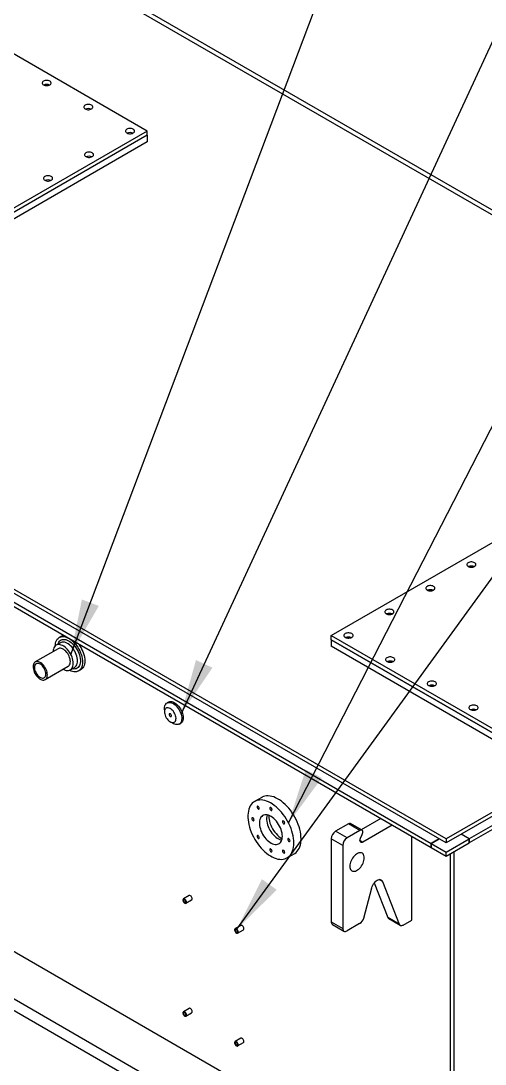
# Model space of a CAD drawing. Header units: inches. Extents: x 0 to 430, y 0 to 304.
# Drawn here: x 36.34 to 54.9, y 241.21 to 282.92 of the extents above; entities that cross this region are included whole.
import ezdxf

# ---------------------------------------------------------------- set-up
doc = ezdxf.new("R2010")
doc.units = ezdxf.units.IN
doc.header["$LTSCALE"] = 26
doc.header["$MEASUREMENT"] = 0
doc.layers.add('FORMAT', color=7, linetype='Continuous')
doc.dimstyles.new('SLDDIMSTYLE5', dxfattribs={"dimtxt": 0.18, "dimasz": 2.208984, "dimexe": 0, "dimexo": 0.0625, "dimgap": 0, "dimtad": 0, "dimtih": 1, "dimtoh": 1, "dimdec": 0, "dimrnd": 1e-09, "dimzin": 0, "dimdsep": 46, "dimtxsty": 'Standard', "dimsah": 1, "dimcen": 0.09, "dimadec": 0, "dimazin": 0, "dimtfac": 2.208984, "dimtdec": 0, "dimtofl": 0, "dimtmove": 0, "dimatfit": 3, "dimfxl": 0, "dimfrac": 2, "dimtolj": 1, "dimtzin": 0, "dimarcsym": 0})

# ---------------------------------------------------------------- blocks, each defined once
blk = doc.blocks.new('Drawing View43')
at = {"color": 7, "linetype": 'Continuous', "lineweight": 25}
for p, q in [((19.321, 38.88), (-19.747, 61.433)), ((-18.713, 61.035), (18.919, 39.311)), ((-15.151, 54.169), (-22.505, 58.415)), ((-15.151, 54.169), (-28.939, 46.209)), ((-15.151, 54.004), (-28.939, 46.044)), ((-15.151, 54.004), (-28.939, 46.044)), ((-15.151, 54.004), (-15.151, 54.169)), ((-15.151, 54.004), (-15.151, 53.738)), ((-15.151, 53.738), (-28.939, 45.778)), ((-3.201, 25.878), (-42.268, 48.432)), ((-3.201, 25.712), (-42.268, 48.266)), ((-42.297, 47.917), (-3.804, 25.696)), ((-42.297, 47.752), (-3.804, 25.53)), ((-7.797, 34.004), (5.992, 41.964)), ((19.321, 38.88), (-3.201, 25.878)), ((19.321, 38.714), (-3.201, 25.712)), ((18.919, 38.117), (-2.281, 25.878)), ((18.919, 37.951), (-2.281, 25.712)), ((-18.581, 33.976), (-18.668, 33.926)), ((-7.797, 34.004), (-0.443, 29.759)), ((-7.797, 33.838), (-7.797, 34.004)), ((-7.797, 33.838), (-0.443, 29.593)), ((-0.443, 29.593), (-7.797, 33.838)), ((-7.797, 33.838), (-7.797, 33.573)), ((-18.715, 33.477), (-19.634, 32.946)), ((-18.624, 33.717), (-18.796, 33.617)), ((-0.443, 29.328), (-7.797, 33.573)), ((-4.666, 12.228), (-39.884, 32.559)), ((-19.228, 32.242), (-18.308, 32.773)), ((-18.227, 32.632), (-18.055, 32.732)), ((-17.896, 32.589), (-17.81, 32.639)), ((-6.303, 11.283), (-41.521, 31.614)), ((-14.303, 31.342), (-14.36, 31.308)), ((-6.504, 10.934), (-41.722, 31.265)), ((-13.873, 30.464), (-13.815, 30.497)), ((-10.572, 27.534), (-10.86, 27.368)), ((-7.107, 26.475), (-7.624, 26.177)), ((-6.648, 26.21), (-7.107, 26.475)), ((-6.566, 26.218), (-7.026, 26.483)), ((-5.815, 26.691), (-6.6, 26.237)), ((-5.355, 26.425), (-6.533, 25.746)), ((-7.337, 25.613), (-7.797, 25.878)), ((-7.797, 25.878), (-7.797, 22.561)), ((-7.165, 25.911), (-7.624, 26.177)), ((-6.648, 26.21), (-7.165, 25.911)), ((-6.625, 25.905), (-6.556, 26.051)), ((-4.579, 22.627), (-4.579, 25.978)), ((-3.488, 25.878), (-3.804, 25.696)), ((-3.804, 25.696), (-3.488, 25.878)), ((-3.201, 25.348), (-2.281, 25.878)), ((-3.201, 25.878), (-3.201, 25.712)), ((-2.281, 25.878), (-2.597, 26.061)), ((-2.281, 25.878), (-2.597, 26.061)), ((-2.281, 25.712), (-2.281, 25.878)), ((-2.281, 25.878), (-2.281, 25.712)), ((-7.337, 25.613), (-7.337, 22.296)), ((-6.533, 25.746), (-6.648, 25.812)), ((-3.804, 25.696), (-3.201, 25.348)), ((-3.804, 25.53), (-3.804, 25.696)), ((-3.804, 25.696), (-3.804, 25.53)), ((-3.804, 25.53), (-3.201, 25.182)), ((-3.201, 25.182), (-2.281, 25.712)), ((-9.56, 25.117), (-9.272, 25.282)), ((-3.201, 25.182), (-3.201, 25.348)), ((-3.028, -21.856), (-3.028, 25.281)), ((-2.885, -21.773), (-2.885, 25.364)), ((-5.742, 24.17), (-5.879, 24.249)), ((-6.499, 22.711), (-6.174, 23.921)), ((-6.077, 24.113), (-5.54, 22.734)), ((-5.742, 24.17), (-5.08, 22.468)), ((-13.478, 23.61), (-13.708, 23.477)), ((-13.606, 23.301), (-13.376, 23.434)), ((-7.797, 22.561), (-7.337, 22.296)), ((-5.08, 22.468), (-5.54, 22.734)), ((-5.5, 22.685), (-5.04, 22.419)), ((-4.919, 22.431), (-4.579, 22.627)), ((-11.41, 22.416), (-11.639, 22.283)), ((-11.538, 22.107), (-11.308, 22.24)), ((-7.746, 22.449), (-7.287, 22.184)), ((-6.661, 22.487), (-7.165, 22.196)), ((-13.478, 19.099), (-13.708, 18.966)), ((-13.606, 18.79), (-13.376, 18.923)), ((-11.41, 17.905), (-11.639, 17.772)), ((-11.538, 17.596), (-11.308, 17.729))]:
    blk.add_line(p, q, dxfattribs=at)
at = {"color": 7, "linetype": 'Continuous', "lineweight": 25, "flags": 128}
for points in [[(-19.043, 56.018), (-19.017, 56.037), (-19, 56.058), (-18.991, 56.081), (-18.991, 56.105), (-19, 56.128), (-19.017, 56.149), (-19.043, 56.168), (-19.075, 56.182), (-19.112, 56.193), (-19.152, 56.198), (-19.193, 56.198), (-19.233, 56.193), (-19.27, 56.182), (-19.302, 56.168), (-19.327, 56.149), (-19.345, 56.128), (-19.354, 56.105), (-19.354, 56.081), (-19.345, 56.058), (-19.327, 56.037), (-19.302, 56.018), (-19.27, 56.004), (-19.233, 55.994), (-19.193, 55.988), (-19.152, 55.988), (-19.112, 55.994), (-19.075, 56.004), (-19.043, 56.018)], [(-17.377, 55.057), (-17.351, 55.075), (-17.334, 55.096), (-17.324, 55.119), (-17.324, 55.143), (-17.334, 55.166), (-17.351, 55.187), (-17.377, 55.206), (-17.409, 55.221), (-17.446, 55.231), (-17.486, 55.236), (-17.527, 55.236), (-17.567, 55.231), (-17.603, 55.221), (-17.635, 55.206), (-17.661, 55.187), (-17.679, 55.166), (-17.688, 55.143), (-17.688, 55.119), (-17.679, 55.096), (-17.661, 55.075), (-17.635, 55.057), (-17.603, 55.042), (-17.567, 55.032), (-17.527, 55.026), (-17.486, 55.026), (-17.446, 55.032), (-17.409, 55.042), (-17.377, 55.057)], [(-15.711, 54.095), (-15.685, 54.113), (-15.667, 54.135), (-15.658, 54.158), (-15.658, 54.181), (-15.667, 54.204), (-15.685, 54.226), (-15.711, 54.244), (-15.743, 54.259), (-15.78, 54.269), (-15.82, 54.274), (-15.861, 54.274), (-15.9, 54.269), (-15.937, 54.259), (-15.969, 54.244), (-15.995, 54.226), (-16.013, 54.204), (-16.022, 54.181), (-16.022, 54.158), (-16.013, 54.135), (-15.995, 54.113), (-15.969, 54.095), (-15.937, 54.08), (-15.9, 54.07), (-15.861, 54.065), (-15.82, 54.065), (-15.78, 54.07), (-15.743, 54.08), (-15.711, 54.095)], [(-17.348, 53.15), (-17.323, 53.168), (-17.305, 53.189), (-17.296, 53.212), (-17.296, 53.236), (-17.305, 53.259), (-17.323, 53.28), (-17.348, 53.299), (-17.38, 53.314), (-17.417, 53.324), (-17.457, 53.329), (-17.498, 53.329), (-17.538, 53.324), (-17.575, 53.314), (-17.607, 53.299), (-17.632, 53.28), (-17.65, 53.259), (-17.659, 53.236), (-17.659, 53.212), (-17.65, 53.189), (-17.632, 53.168), (-17.607, 53.15), (-17.575, 53.135), (-17.538, 53.125), (-17.498, 53.119), (-17.457, 53.119), (-17.417, 53.125), (-17.38, 53.135), (-17.348, 53.15)], [(-18.986, 52.204), (-18.96, 52.223), (-18.942, 52.244), (-18.933, 52.267), (-18.933, 52.291), (-18.942, 52.314), (-18.96, 52.335), (-18.986, 52.354), (-19.018, 52.368), (-19.054, 52.379), (-19.094, 52.384), (-19.135, 52.384), (-19.175, 52.379), (-19.212, 52.368), (-19.244, 52.354), (-19.27, 52.335), (-19.287, 52.314), (-19.296, 52.291), (-19.296, 52.267), (-19.287, 52.244), (-19.27, 52.223), (-19.244, 52.204), (-19.212, 52.19), (-19.175, 52.179), (-19.135, 52.174), (-19.094, 52.174), (-19.054, 52.179), (-19.018, 52.19), (-18.986, 52.204)], [(-2.324, 36.915), (-2.35, 36.896), (-2.368, 36.875), (-2.377, 36.852), (-2.377, 36.828), (-2.368, 36.805), (-2.35, 36.784), (-2.324, 36.765), (-2.292, 36.751), (-2.255, 36.74), (-2.216, 36.735), (-2.175, 36.735), (-2.135, 36.74), (-2.098, 36.751), (-2.066, 36.765), (-2.04, 36.784), (-2.023, 36.805), (-2.013, 36.828), (-2.013, 36.852), (-2.023, 36.875), (-2.04, 36.896), (-2.066, 36.915), (-2.098, 36.929), (-2.135, 36.94), (-2.175, 36.945), (-2.216, 36.945), (-2.255, 36.94), (-2.292, 36.929), (-2.324, 36.915)], [(-3.962, 35.969), (-3.987, 35.951), (-4.005, 35.93), (-4.014, 35.906), (-4.014, 35.883), (-4.005, 35.86), (-3.987, 35.839), (-3.962, 35.82), (-3.93, 35.805), (-3.893, 35.795), (-3.853, 35.79), (-3.812, 35.79), (-3.772, 35.795), (-3.735, 35.805), (-3.703, 35.82), (-3.678, 35.839), (-3.66, 35.86), (-3.651, 35.883), (-3.651, 35.906), (-3.66, 35.93), (-3.678, 35.951), (-3.703, 35.969), (-3.735, 35.984), (-3.772, 35.994), (-3.812, 36), (-3.853, 36), (-3.893, 35.994), (-3.93, 35.984), (-3.962, 35.969)], [(-5.599, 35.024), (-5.625, 35.006), (-5.642, 34.984), (-5.652, 34.961), (-5.652, 34.938), (-5.642, 34.915), (-5.625, 34.893), (-5.599, 34.875), (-5.567, 34.86), (-5.53, 34.85), (-5.49, 34.845), (-5.449, 34.845), (-5.409, 34.85), (-5.373, 34.86), (-5.341, 34.875), (-5.315, 34.893), (-5.297, 34.915), (-5.288, 34.938), (-5.288, 34.961), (-5.297, 34.984), (-5.315, 35.006), (-5.341, 35.024), (-5.373, 35.039), (-5.409, 35.049), (-5.449, 35.054), (-5.49, 35.054), (-5.53, 35.049), (-5.567, 35.039), (-5.599, 35.024)], [(-18.827, 33.595), (-18.824, 33.639), (-18.815, 33.701), (-18.799, 33.757), (-18.777, 33.808), (-18.749, 33.852), (-18.716, 33.89), (-18.678, 33.92), (-18.635, 33.942), (-18.588, 33.956), (-18.537, 33.962), (-18.484, 33.96), (-18.428, 33.949), (-18.37, 33.931), (-18.311, 33.904), (-18.252, 33.87), (-18.193, 33.829), (-18.136, 33.781), (-18.08, 33.726), (-18.026, 33.667), (-17.975, 33.602), (-17.928, 33.534), (-17.886, 33.462), (-17.847, 33.388), (-17.814, 33.313), (-17.786, 33.236), (-17.765, 33.16), (-17.749, 33.085), (-17.739, 33.012), (-17.736, 32.942), (-17.739, 32.876), (-17.749, 32.814), (-17.765, 32.758), (-17.786, 32.707), (-17.814, 32.663), (-17.847, 32.625), (-17.886, 32.595), (-17.928, 32.573), (-17.975, 32.559), (-18.026, 32.553), (-18.08, 32.555), (-18.136, 32.566), (-18.193, 32.585), (-18.252, 32.611), (-18.262, 32.617)], [(-18.723, 33.659), (-18.713, 33.691), (-18.691, 33.736), (-18.663, 33.774), (-18.63, 33.805), (-18.592, 33.828), (-18.55, 33.843), (-18.504, 33.85), (-18.455, 33.849), (-18.403, 33.839), (-18.35, 33.822), (-18.295, 33.796), (-18.241, 33.763), (-18.187, 33.722), (-18.135, 33.675), (-18.084, 33.623), (-18.036, 33.565), (-17.992, 33.503), (-17.952, 33.437), (-17.916, 33.369), (-17.886, 33.299), (-17.861, 33.229), (-17.842, 33.159), (-17.829, 33.09), (-17.823, 33.024), (-17.823, 32.961), (-17.829, 32.903), (-17.842, 32.849), (-17.861, 32.801), (-17.886, 32.759), (-17.916, 32.725), (-17.952, 32.697), (-17.992, 32.678), (-18.036, 32.667), (-18.084, 32.664), (-18.135, 32.67), (-18.155, 32.674)], [(-7.237, 34.079), (-7.262, 34.06), (-7.28, 34.039), (-7.289, 34.016), (-7.289, 33.992), (-7.28, 33.969), (-7.262, 33.948), (-7.237, 33.93), (-7.205, 33.915), (-7.168, 33.905), (-7.128, 33.899), (-7.087, 33.899), (-7.047, 33.905), (-7.01, 33.915), (-6.978, 33.93), (-6.952, 33.948), (-6.935, 33.969), (-6.926, 33.992), (-6.926, 34.016), (-6.935, 34.039), (-6.952, 34.06), (-6.978, 34.079), (-7.01, 34.094), (-7.047, 34.104), (-7.087, 34.109), (-7.128, 34.109), (-7.168, 34.104), (-7.205, 34.094), (-7.237, 34.079)], [(-18.109, 32.893), (-18.113, 32.953), (-18.122, 33.016), (-18.138, 33.08), (-18.159, 33.145), (-18.186, 33.21), (-18.218, 33.274), (-18.255, 33.335), (-18.296, 33.393), (-18.34, 33.446), (-18.387, 33.495), (-18.436, 33.538), (-18.486, 33.574), (-18.537, 33.603), (-18.587, 33.625), (-18.636, 33.638), (-18.683, 33.644), (-18.727, 33.641), (-18.768, 33.631), (-18.805, 33.612), (-18.837, 33.586), (-18.864, 33.552), (-18.886, 33.512), (-18.901, 33.465), (-18.911, 33.413), (-18.914, 33.362)], [(-18.224, 32.959), (-18.228, 33.01), (-18.237, 33.064), (-18.253, 33.119), (-18.274, 33.175), (-18.301, 33.229), (-18.332, 33.281), (-18.368, 33.329), (-18.407, 33.373), (-18.448, 33.411), (-18.49, 33.443), (-18.533, 33.468), (-18.575, 33.485), (-18.617, 33.494), (-18.655, 33.495), (-18.691, 33.488), (-18.715, 33.477)], [(-18.055, 32.732), (-18.046, 32.737), (-18.014, 32.764), (-17.987, 32.797), (-17.965, 32.838), (-17.95, 32.884), (-17.94, 32.936), (-17.937, 32.992), (-17.94, 33.052), (-17.95, 33.115), (-17.965, 33.18), (-17.987, 33.245), (-18.014, 33.31), (-18.046, 33.373), (-18.083, 33.434), (-18.124, 33.492), (-18.168, 33.546), (-18.215, 33.594), (-18.264, 33.637), (-18.314, 33.673), (-18.364, 33.702), (-18.415, 33.724), (-18.463, 33.738), (-18.51, 33.743), (-18.555, 33.741), (-18.596, 33.73), (-18.624, 33.717)], [(-17.901, 33.668), (-17.889, 33.652), (-17.842, 33.584), (-17.799, 33.512), (-17.761, 33.438), (-17.728, 33.362), (-17.7, 33.286), (-17.678, 33.21), (-17.663, 33.135), (-17.653, 33.062), (-17.65, 32.992), (-17.653, 32.926), (-17.663, 32.864), (-17.678, 32.807), (-17.7, 32.757), (-17.728, 32.712), (-17.761, 32.675), (-17.799, 32.645), (-17.81, 32.639)], [(-19.144, 32.428), (-19.147, 32.48), (-19.156, 32.534), (-19.172, 32.589), (-19.193, 32.644), (-19.22, 32.698), (-19.252, 32.75), (-19.287, 32.799), (-19.326, 32.842), (-19.367, 32.881), (-19.409, 32.913), (-19.452, 32.937), (-19.495, 32.955), (-19.536, 32.964), (-19.574, 32.964), (-19.61, 32.957), (-19.641, 32.941), (-19.668, 32.918), (-19.69, 32.888), (-19.705, 32.85), (-19.715, 32.808), (-19.718, 32.76), (-19.715, 32.709), (-19.705, 32.655), (-19.69, 32.6), (-19.668, 32.544), (-19.641, 32.49), (-19.61, 32.438), (-19.574, 32.39), (-19.536, 32.346), (-19.495, 32.308), (-19.452, 32.276), (-19.409, 32.251), (-19.367, 32.234), (-19.326, 32.225), (-19.287, 32.224), (-19.252, 32.231), (-19.22, 32.247), (-19.193, 32.27), (-19.172, 32.301), (-19.156, 32.338), (-19.147, 32.381), (-19.144, 32.428)], [(-18.308, 32.773), (-18.301, 32.778), (-18.274, 32.801), (-18.253, 32.832), (-18.237, 32.869), (-18.228, 32.911), (-18.224, 32.959)], [(-5.57, 33.117), (-5.596, 33.098), (-5.614, 33.077), (-5.623, 33.054), (-5.623, 33.031), (-5.614, 33.007), (-5.596, 32.986), (-5.57, 32.968), (-5.538, 32.953), (-5.502, 32.943), (-5.462, 32.937), (-5.421, 32.937), (-5.381, 32.943), (-5.344, 32.953), (-5.312, 32.968), (-5.286, 32.986), (-5.269, 33.007), (-5.259, 33.031), (-5.259, 33.054), (-5.269, 33.077), (-5.286, 33.098), (-5.312, 33.117), (-5.344, 33.132), (-5.381, 33.142), (-5.421, 33.147), (-5.462, 33.147), (-5.502, 33.142), (-5.538, 33.132), (-5.57, 33.117)], [(-19.201, 32.462), (-19.204, 32.508), (-19.214, 32.558), (-19.23, 32.608), (-19.252, 32.658), (-19.279, 32.706), (-19.31, 32.751), (-19.345, 32.791), (-19.382, 32.826), (-19.421, 32.854), (-19.46, 32.874), (-19.498, 32.887), (-19.534, 32.891), (-19.567, 32.886), (-19.597, 32.874), (-19.621, 32.853), (-19.64, 32.824), (-19.653, 32.789), (-19.66, 32.749), (-19.66, 32.704), (-19.653, 32.656), (-19.64, 32.606), (-19.621, 32.556), (-19.597, 32.506), (-19.567, 32.46), (-19.534, 32.417), (-19.498, 32.379), (-19.46, 32.348), (-19.421, 32.323), (-19.382, 32.307), (-19.345, 32.299), (-19.31, 32.299), (-19.279, 32.307), (-19.252, 32.324), (-19.23, 32.349), (-19.214, 32.381), (-19.204, 32.419), (-19.201, 32.462)], [(-18.508, 32.658), (-18.486, 32.647), (-18.436, 32.625), (-18.387, 32.611), (-18.34, 32.606), (-18.296, 32.608), (-18.255, 32.619), (-18.218, 32.638), (-18.186, 32.664), (-18.159, 32.698), (-18.138, 32.738), (-18.122, 32.785), (-18.113, 32.836), (-18.109, 32.893)], [(-3.904, 32.155), (-3.93, 32.137), (-3.948, 32.115), (-3.957, 32.092), (-3.957, 32.069), (-3.948, 32.046), (-3.93, 32.024), (-3.904, 32.006), (-3.872, 31.991), (-3.835, 31.981), (-3.795, 31.976), (-3.755, 31.976), (-3.715, 31.981), (-3.678, 31.991), (-3.646, 32.006), (-3.62, 32.024), (-3.602, 32.046), (-3.593, 32.069), (-3.593, 32.092), (-3.602, 32.115), (-3.62, 32.137), (-3.646, 32.155), (-3.678, 32.17), (-3.715, 32.18), (-3.755, 32.185), (-3.795, 32.185), (-3.835, 32.18), (-3.872, 32.17), (-3.904, 32.155)], [(-14.455, 31.009), (-14.459, 31.035), (-14.461, 31.091), (-14.457, 31.142), (-14.447, 31.19), (-14.431, 31.231), (-14.409, 31.266), (-14.381, 31.294), (-14.348, 31.315), (-14.311, 31.327), (-14.271, 31.331), (-14.227, 31.327), (-14.182, 31.315), (-14.135, 31.295), (-14.088, 31.267)], [(-14.303, 31.342), (-14.291, 31.348), (-14.254, 31.36), (-14.213, 31.364), (-14.17, 31.36), (-14.125, 31.348), (-14.078, 31.328), (-14.031, 31.3)], [(-14.031, 31.3), (-13.984, 31.265), (-13.939, 31.223), (-13.896, 31.176), (-13.856, 31.124), (-13.82, 31.069), (-13.789, 31.01), (-13.762, 30.95), (-13.741, 30.889), (-13.726, 30.829), (-13.717, 30.771), (-13.714, 30.715), (-13.718, 30.663), (-13.728, 30.616), (-13.745, 30.574), (-13.767, 30.539), (-13.795, 30.511), (-13.815, 30.497)], [(-14.25, 30.566), (-14.211, 30.544), (-14.173, 30.529), (-14.136, 30.523), (-14.102, 30.526), (-14.072, 30.537), (-14.046, 30.556), (-14.026, 30.582), (-14.011, 30.616), (-14.003, 30.655), (-14.002, 30.699), (-14.007, 30.747), (-14.018, 30.797), (-14.036, 30.847), (-14.059, 30.896), (-14.088, 30.944), (-14.12, 30.988), (-14.155, 31.026), (-14.193, 31.059), (-14.232, 31.086), (-14.271, 31.104), (-14.309, 31.114), (-14.344, 31.116), (-14.376, 31.109), (-14.404, 31.094), (-14.427, 31.071), (-14.445, 31.041), (-14.456, 31.005), (-14.461, 30.963), (-14.459, 30.917), (-14.451, 30.868), (-14.436, 30.818), (-14.416, 30.768), (-14.39, 30.719), (-14.359, 30.673), (-14.325, 30.632), (-14.289, 30.596), (-14.25, 30.566)], [(-14.235, 30.769), (-14.217, 30.761), (-14.201, 30.762), (-14.19, 30.772), (-14.185, 30.789), (-14.187, 30.811), (-14.196, 30.834), (-14.21, 30.855), (-14.228, 30.871), (-14.245, 30.879), (-14.261, 30.878), (-14.272, 30.868), (-14.277, 30.851), (-14.275, 30.829), (-14.267, 30.806), (-14.252, 30.785), (-14.235, 30.769)], [(-14.088, 31.267), (-14.042, 31.232), (-13.997, 31.19), (-13.954, 31.143), (-13.914, 31.091), (-13.878, 31.036), (-13.846, 30.977), (-13.82, 30.917), (-13.798, 30.856), (-13.783, 30.796), (-13.774, 30.737), (-13.772, 30.682), (-13.776, 30.63), (-13.786, 30.583), (-13.802, 30.541), (-13.824, 30.506), (-13.852, 30.478), (-13.885, 30.458), (-13.922, 30.445), (-13.962, 30.441), (-14.005, 30.445), (-14.051, 30.458), (-14.098, 30.478), (-14.145, 30.506), (-14.18, 30.531)], [(-2.238, 31.193), (-2.264, 31.175), (-2.281, 31.154), (-2.291, 31.131), (-2.291, 31.107), (-2.281, 31.084), (-2.264, 31.063), (-2.238, 31.044), (-2.206, 31.029), (-2.169, 31.019), (-2.129, 31.014), (-2.088, 31.014), (-2.049, 31.019), (-2.012, 31.029), (-1.98, 31.044), (-1.954, 31.063), (-1.936, 31.084), (-1.927, 31.107), (-1.927, 31.131), (-1.936, 31.154), (-1.954, 31.175), (-1.98, 31.193), (-2.012, 31.208), (-2.049, 31.218), (-2.088, 31.224), (-2.129, 31.224), (-2.169, 31.218), (-2.206, 31.208), (-2.238, 31.193)], [(-9.003, 25.878), (-9.006, 25.968), (-9.016, 26.062), (-9.032, 26.158), (-9.054, 26.256), (-9.083, 26.355), (-9.117, 26.455), (-9.157, 26.554), (-9.202, 26.652), (-9.252, 26.748), (-9.307, 26.842), (-9.367, 26.933), (-9.43, 27.02), (-9.497, 27.103), (-9.566, 27.181), (-9.638, 27.254), (-9.713, 27.321), (-9.788, 27.381), (-9.865, 27.434), (-9.942, 27.481), (-10.019, 27.519), (-10.095, 27.55), (-10.17, 27.573), (-10.243, 27.588), (-10.314, 27.595), (-10.382, 27.593), (-10.447, 27.583), (-10.508, 27.564), (-10.566, 27.538), (-10.572, 27.534)], [(-9.29, 25.712), (-9.294, 25.803), (-9.303, 25.896), (-9.319, 25.992), (-9.342, 26.09), (-9.37, 26.189), (-9.404, 26.289), (-9.444, 26.388), (-9.489, 26.486), (-9.54, 26.582), (-9.595, 26.676), (-9.654, 26.767), (-9.717, 26.854), (-9.784, 26.937), (-9.853, 27.015), (-9.926, 27.088), (-10, 27.155), (-10.075, 27.215), (-10.152, 27.269), (-10.229, 27.315), (-10.306, 27.354), (-10.382, 27.385), (-10.457, 27.408), (-10.53, 27.422), (-10.601, 27.429), (-10.669, 27.427), (-10.734, 27.417), (-10.796, 27.399), (-10.853, 27.372), (-10.906, 27.338), (-10.953, 27.296), (-10.996, 27.246), (-11.033, 27.19), (-11.064, 27.127), (-11.09, 27.057), (-11.109, 26.982), (-11.122, 26.902), (-11.128, 26.817), (-11.128, 26.728), (-11.122, 26.636), (-11.109, 26.541), (-11.09, 26.444), (-11.064, 26.345), (-11.033, 26.246), (-10.996, 26.147), (-10.953, 26.048), (-10.906, 25.951), (-10.853, 25.855), (-10.796, 25.763), (-10.734, 25.674), (-10.669, 25.589), (-10.601, 25.508), (-10.53, 25.433), (-10.457, 25.363), (-10.382, 25.299), (-10.306, 25.242), (-10.229, 25.192), (-10.152, 25.15), (-10.075, 25.115), (-10, 25.088), (-9.926, 25.069), (-9.853, 25.058), (-9.784, 25.056), (-9.717, 25.062), (-9.654, 25.076), (-9.595, 25.099), (-9.54, 25.129), (-9.489, 25.167), (-9.444, 25.213), (-9.404, 25.266), (-9.37, 25.326), (-9.342, 25.392), (-9.319, 25.465), (-9.303, 25.542), (-9.294, 25.625), (-9.29, 25.712)], [(-10.671, 27.095), (-10.675, 27.118), (-10.685, 27.141), (-10.7, 27.161), (-10.718, 27.175), (-10.735, 27.182), (-10.75, 27.179), (-10.76, 27.167), (-10.764, 27.149), (-10.76, 27.126), (-10.75, 27.103), (-10.735, 27.083), (-10.718, 27.069), (-10.7, 27.063), (-10.685, 27.065), (-10.675, 27.077), (-10.671, 27.095)], [(-10.164, 27.045), (-10.167, 27.068), (-10.177, 27.091), (-10.192, 27.111), (-10.21, 27.125), (-10.227, 27.131), (-10.242, 27.128), (-10.252, 27.117), (-10.256, 27.098), (-10.252, 27.076), (-10.242, 27.053), (-10.227, 27.033), (-10.21, 27.018), (-10.192, 27.012), (-10.177, 27.015), (-10.167, 27.027), (-10.164, 27.045)], [(-10.882, 26.63), (-10.885, 26.653), (-10.895, 26.676), (-10.91, 26.696), (-10.928, 26.71), (-10.946, 26.717), (-10.961, 26.714), (-10.971, 26.702), (-10.974, 26.684), (-10.971, 26.661), (-10.961, 26.638), (-10.946, 26.618), (-10.928, 26.604), (-10.91, 26.598), (-10.895, 26.601), (-10.885, 26.612), (-10.882, 26.63)], [(-9.75, 25.977), (-9.753, 26.042), (-9.763, 26.109), (-9.779, 26.179), (-9.801, 26.249), (-9.828, 26.319), (-9.862, 26.388), (-9.899, 26.455), (-9.942, 26.519), (-9.988, 26.579), (-10.037, 26.635), (-10.089, 26.685), (-10.142, 26.728), (-10.196, 26.765), (-10.251, 26.795), (-10.304, 26.817), (-10.357, 26.83), (-10.407, 26.836), (-10.455, 26.833), (-10.499, 26.822), (-10.539, 26.803), (-10.575, 26.775), (-10.605, 26.741), (-10.63, 26.699), (-10.649, 26.651), (-10.662, 26.598), (-10.669, 26.539), (-10.669, 26.476), (-10.662, 26.41), (-10.649, 26.341), (-10.63, 26.271), (-10.605, 26.201), (-10.575, 26.131), (-10.539, 26.063), (-10.499, 25.998), (-10.455, 25.935), (-10.407, 25.877), (-10.357, 25.825), (-10.304, 25.778), (-10.251, 25.737), (-10.196, 25.704), (-10.142, 25.678), (-10.089, 25.661), (-10.037, 25.651), (-9.988, 25.65), (-9.942, 25.657), (-9.899, 25.672), (-9.862, 25.695), (-9.828, 25.726), (-9.801, 25.764), (-9.779, 25.809), (-9.763, 25.86), (-9.753, 25.916), (-9.75, 25.977)], [(-10.358, 26.83), (-10.362, 26.817), (-10.375, 26.763), (-10.381, 26.705), (-10.381, 26.642), (-10.375, 26.576), (-10.362, 26.507), (-10.343, 26.437), (-10.318, 26.367), (-10.288, 26.297), (-10.252, 26.229), (-10.212, 26.163), (-10.168, 26.101), (-10.12, 26.043), (-10.07, 25.991), (-10.017, 25.944), (-9.963, 25.903), (-9.909, 25.87), (-9.855, 25.844), (-9.801, 25.826), (-9.775, 25.82)], [(-10.295, 26.813), (-10.296, 26.79), (-10.293, 26.721), (-10.283, 26.649), (-10.267, 26.576), (-10.245, 26.501), (-10.217, 26.426), (-10.183, 26.352), (-10.144, 26.28), (-10.101, 26.211), (-10.054, 26.144), (-10.003, 26.083), (-9.95, 26.026), (-9.894, 25.976), (-9.837, 25.931), (-9.779, 25.894), (-9.758, 25.883)], [(-9.656, 26.509), (-9.659, 26.532), (-9.669, 26.555), (-9.684, 26.575), (-9.702, 26.589), (-9.72, 26.595), (-9.735, 26.592), (-9.745, 26.581), (-9.748, 26.562), (-9.745, 26.54), (-9.735, 26.517), (-9.72, 26.497), (-9.702, 26.482), (-9.684, 26.476), (-9.669, 26.479), (-9.659, 26.491), (-9.656, 26.509)], [(-10.671, 25.923), (-10.675, 25.945), (-10.685, 25.968), (-10.7, 25.988), (-10.718, 26.003), (-10.735, 26.009), (-10.75, 26.006), (-10.76, 25.994), (-10.764, 25.976), (-10.76, 25.953), (-10.75, 25.93), (-10.735, 25.91), (-10.718, 25.896), (-10.7, 25.89), (-10.685, 25.893), (-10.675, 25.904), (-10.671, 25.923)], [(-9.445, 25.801), (-9.449, 25.824), (-9.459, 25.847), (-9.474, 25.867), (-9.492, 25.881), (-9.509, 25.887), (-9.524, 25.884), (-9.534, 25.873), (-9.538, 25.855), (-9.534, 25.832), (-9.524, 25.809), (-9.509, 25.789), (-9.492, 25.775), (-9.474, 25.768), (-9.459, 25.771), (-9.449, 25.783), (-9.445, 25.801)], [(-9.272, 25.282), (-9.252, 25.295), (-9.202, 25.333), (-9.157, 25.379), (-9.117, 25.432), (-9.083, 25.492), (-9.054, 25.558), (-9.032, 25.63), (-9.016, 25.708), (-9.006, 25.791), (-9.003, 25.878)], [(-6.556, 26.051), (-6.542, 26.087), (-6.534, 26.123), (-6.533, 26.156), (-6.539, 26.184), (-6.552, 26.206), (-6.57, 26.22), (-6.593, 26.226), (-6.62, 26.222), (-6.648, 26.21)], [(-6.533, 25.746), (-6.561, 25.733), (-6.587, 25.73), (-6.61, 25.735), (-6.628, 25.75), (-6.641, 25.771), (-6.647, 25.8), (-6.646, 25.833), (-6.639, 25.868), (-6.625, 25.905)], [(-10.164, 25.387), (-10.167, 25.409), (-10.177, 25.432), (-10.192, 25.452), (-10.21, 25.467), (-10.227, 25.473), (-10.242, 25.47), (-10.252, 25.458), (-10.256, 25.44), (-10.252, 25.417), (-10.242, 25.394), (-10.227, 25.374), (-10.21, 25.36), (-10.192, 25.354), (-10.177, 25.357), (-10.167, 25.368), (-10.164, 25.387)], [(-9.656, 25.336), (-9.659, 25.359), (-9.669, 25.382), (-9.684, 25.402), (-9.702, 25.416), (-9.72, 25.422), (-9.735, 25.42), (-9.745, 25.408), (-9.748, 25.39), (-9.745, 25.367), (-9.735, 25.344), (-9.72, 25.324), (-9.702, 25.31), (-9.684, 25.303), (-9.669, 25.306), (-9.659, 25.318), (-9.656, 25.336)], [(-6.475, 25.115), (-6.479, 25.163), (-6.488, 25.206), (-6.504, 25.243), (-6.525, 25.273), (-6.552, 25.297), (-6.583, 25.312), (-6.619, 25.32), (-6.658, 25.319), (-6.699, 25.31), (-6.741, 25.293), (-6.784, 25.268), (-6.826, 25.236), (-6.868, 25.198), (-6.906, 25.154), (-6.942, 25.105), (-6.973, 25.054), (-7, 24.999), (-7.021, 24.944), (-7.037, 24.889), (-7.047, 24.835), (-7.05, 24.784), (-7.047, 24.736), (-7.037, 24.693), (-7.021, 24.656), (-7, 24.626), (-6.973, 24.602), (-6.942, 24.587), (-6.906, 24.579), (-6.868, 24.58), (-6.826, 24.589), (-6.784, 24.606), (-6.741, 24.631), (-6.699, 24.663), (-6.658, 24.701), (-6.619, 24.745), (-6.583, 24.794), (-6.552, 24.845), (-6.525, 24.9), (-6.504, 24.955), (-6.488, 25.01), (-6.479, 25.064), (-6.475, 25.115)], [(-6.174, 23.921), (-6.157, 23.973), (-6.134, 24.024), (-6.106, 24.073), (-6.073, 24.118), (-6.037, 24.158), (-5.998, 24.193), (-5.958, 24.22), (-5.918, 24.239), (-5.88, 24.249), (-5.844, 24.25), (-5.811, 24.243), (-5.782, 24.227), (-5.759, 24.202), (-5.742, 24.17)], [(-13.585, 23.348), (-13.588, 23.374), (-13.598, 23.402), (-13.612, 23.428), (-13.631, 23.451), (-13.651, 23.469), (-13.673, 23.479), (-13.693, 23.482), (-13.709, 23.476), (-13.722, 23.463), (-13.728, 23.443), (-13.728, 23.418), (-13.722, 23.391), (-13.709, 23.363), (-13.693, 23.338), (-13.673, 23.318), (-13.651, 23.304), (-13.631, 23.297), (-13.612, 23.299), (-13.598, 23.308), (-13.588, 23.325), (-13.585, 23.348)], [(-13.614, 23.364), (-13.617, 23.385), (-13.626, 23.407), (-13.64, 23.426), (-13.657, 23.439), (-13.673, 23.445), (-13.687, 23.442), (-13.697, 23.431), (-13.7, 23.414), (-13.697, 23.393), (-13.687, 23.372), (-13.673, 23.353), (-13.657, 23.34), (-13.64, 23.334), (-13.626, 23.337), (-13.617, 23.347), (-13.614, 23.364)], [(-13.355, 23.481), (-13.358, 23.507), (-13.368, 23.535), (-13.382, 23.561), (-13.401, 23.584), (-13.422, 23.602), (-13.443, 23.612), (-13.463, 23.615), (-13.478, 23.61)], [(-11.517, 22.154), (-11.52, 22.18), (-11.529, 22.208), (-11.544, 22.234), (-11.562, 22.257), (-11.583, 22.275), (-11.605, 22.285), (-11.624, 22.288), (-11.641, 22.282), (-11.653, 22.269), (-11.66, 22.249), (-11.66, 22.224), (-11.653, 22.197), (-11.641, 22.169), (-11.624, 22.144), (-11.605, 22.124), (-11.583, 22.11), (-11.562, 22.103), (-11.544, 22.105), (-11.529, 22.114), (-11.52, 22.131), (-11.517, 22.154)], [(-11.545, 22.171), (-11.549, 22.191), (-11.558, 22.213), (-11.572, 22.232), (-11.589, 22.245), (-11.605, 22.251), (-11.619, 22.248), (-11.628, 22.237), (-11.632, 22.22), (-11.628, 22.199), (-11.619, 22.178), (-11.605, 22.159), (-11.589, 22.146), (-11.572, 22.14), (-11.558, 22.143), (-11.549, 22.153), (-11.545, 22.171)], [(-11.287, 22.287), (-11.29, 22.313), (-11.299, 22.341), (-11.314, 22.367), (-11.333, 22.39), (-11.353, 22.408), (-11.375, 22.418), (-11.395, 22.421), (-11.41, 22.416)], [(-7.337, 22.296), (-7.334, 22.259), (-7.324, 22.227), (-7.308, 22.202), (-7.287, 22.184), (-7.26, 22.174), (-7.231, 22.173), (-7.198, 22.181), (-7.165, 22.196)], [(-5.08, 22.468), (-5.07, 22.447), (-5.055, 22.43), (-5.038, 22.418), (-5.017, 22.41), (-4.995, 22.408), (-4.97, 22.411), (-4.945, 22.419), (-4.919, 22.431)], [(-13.585, 18.837), (-13.588, 18.863), (-13.598, 18.89), (-13.612, 18.917), (-13.631, 18.94), (-13.651, 18.958), (-13.673, 18.968), (-13.693, 18.971), (-13.709, 18.965), (-13.722, 18.951), (-13.728, 18.931), (-13.728, 18.907), (-13.722, 18.879), (-13.709, 18.852), (-13.693, 18.827), (-13.673, 18.806), (-13.651, 18.792), (-13.631, 18.786), (-13.612, 18.787), (-13.598, 18.797), (-13.588, 18.814), (-13.585, 18.837)], [(-13.614, 18.853), (-13.617, 18.874), (-13.626, 18.896), (-13.64, 18.914), (-13.657, 18.928), (-13.673, 18.933), (-13.687, 18.931), (-13.697, 18.92), (-13.7, 18.903), (-13.697, 18.882), (-13.687, 18.86), (-13.673, 18.842), (-13.657, 18.828), (-13.64, 18.822), (-13.626, 18.825), (-13.617, 18.836), (-13.614, 18.853)], [(-13.355, 18.969), (-13.358, 18.995), (-13.368, 19.023), (-13.382, 19.05), (-13.401, 19.073), (-13.422, 19.09), (-13.443, 19.101), (-13.463, 19.103), (-13.478, 19.099)], [(-11.517, 17.643), (-11.52, 17.669), (-11.529, 17.696), (-11.544, 17.723), (-11.562, 17.746), (-11.583, 17.764), (-11.605, 17.774), (-11.624, 17.777), (-11.641, 17.771), (-11.653, 17.757), (-11.66, 17.737), (-11.66, 17.713), (-11.653, 17.685), (-11.641, 17.658), (-11.624, 17.633), (-11.605, 17.612), (-11.583, 17.598), (-11.562, 17.592), (-11.544, 17.593), (-11.529, 17.603), (-11.52, 17.62), (-11.517, 17.643)], [(-11.545, 17.659), (-11.549, 17.68), (-11.558, 17.702), (-11.572, 17.72), (-11.589, 17.734), (-11.605, 17.739), (-11.619, 17.737), (-11.628, 17.726), (-11.632, 17.709), (-11.628, 17.688), (-11.619, 17.666), (-11.605, 17.648), (-11.589, 17.634), (-11.572, 17.628), (-11.558, 17.631), (-11.549, 17.642), (-11.545, 17.659)], [(-11.287, 17.775), (-11.29, 17.801), (-11.299, 17.829), (-11.314, 17.856), (-11.333, 17.879), (-11.353, 17.896), (-11.375, 17.907), (-11.395, 17.909), (-11.41, 17.905)]]:
    blk.add_lwpolyline(points, dxfattribs=at)
at = {"color": 7, "linetype": 'Continuous', "lineweight": 25}
for centre, radius, start, end in [((-19.172, 55.746), 0.287, 66.8051, 113.1949), ((-17.506, 54.784), 0.287, 66.8051, 113.1949), ((-15.84, 53.823), 0.287, 66.8051, 113.1949), ((-17.477, 52.877), 0.287, 66.8051, 113.1949), ((-19.115, 51.932), 0.287, 66.8051, 113.1949), ((-2.195, 36.493), 0.287, 66.8051, 113.1949), ((-3.832, 35.548), 0.287, 66.8051, 113.1949), ((-5.47, 34.603), 0.287, 66.8051, 113.1949), ((-18.448, 33.742), 0.27, 98.9706, 119.7414), ((-7.107, 33.657), 0.287, 66.8051, 113.1949), ((-5.441, 32.696), 0.287, 66.8051, 113.1949), ((-3.775, 31.734), 0.287, 66.8051, 113.1949), ((-2.109, 30.772), 0.287, 66.8051, 113.1949), ((-7.06, 26.413), 0.0785, 64.3427, 126.9678), ((-7.422, 25.861), 0.375, 122.6055, 177.3945), ((-6.963, 25.596), 0.375, 122.6055, 177.3945), ((-13.405, 23.475), 0.0498, 304.8223, 6.4898), ((-7.677, 22.548), 0.12, 173.7012, 234.9867), ((-6.868, 22.807), 0.381, 302.89, 345.3977), ((-5.451, 22.765), 0.0941, 199.4518, 238.767), ((-11.336, 22.281), 0.0498, 304.8223, 6.4898), ((-13.405, 18.964), 0.0498, 304.8223, 6.4898), ((-11.336, 17.77), 0.0498, 304.8223, 6.4898)]:
    blk.add_arc(centre, radius, start, end, dxfattribs=at)

msp = doc.modelspace()

# ---------------------------------------------------------------- block references
at = {"color": 7, "linetype": 'Continuous', "lineweight": 25}
msp.add_blockref('Drawing View43', (56.54, 224.343), dxfattribs=at)

# ---------------------------------------------------------------- leaders
at = {"layer": 'FORMAT'}
for points in [[(38.334, 257.593), (50.146, 288.856)], [(42.738, 255.209), (57.166, 286.37)], [(47.038, 250.855), (63.908, 283.732)], [(44.971, 246.607), (69.518, 280.421)]]:
    msp.add_leader(points, dimstyle='SLDDIMSTYLE5', dxfattribs=at)

doc.saveas('drawing.dxf')
